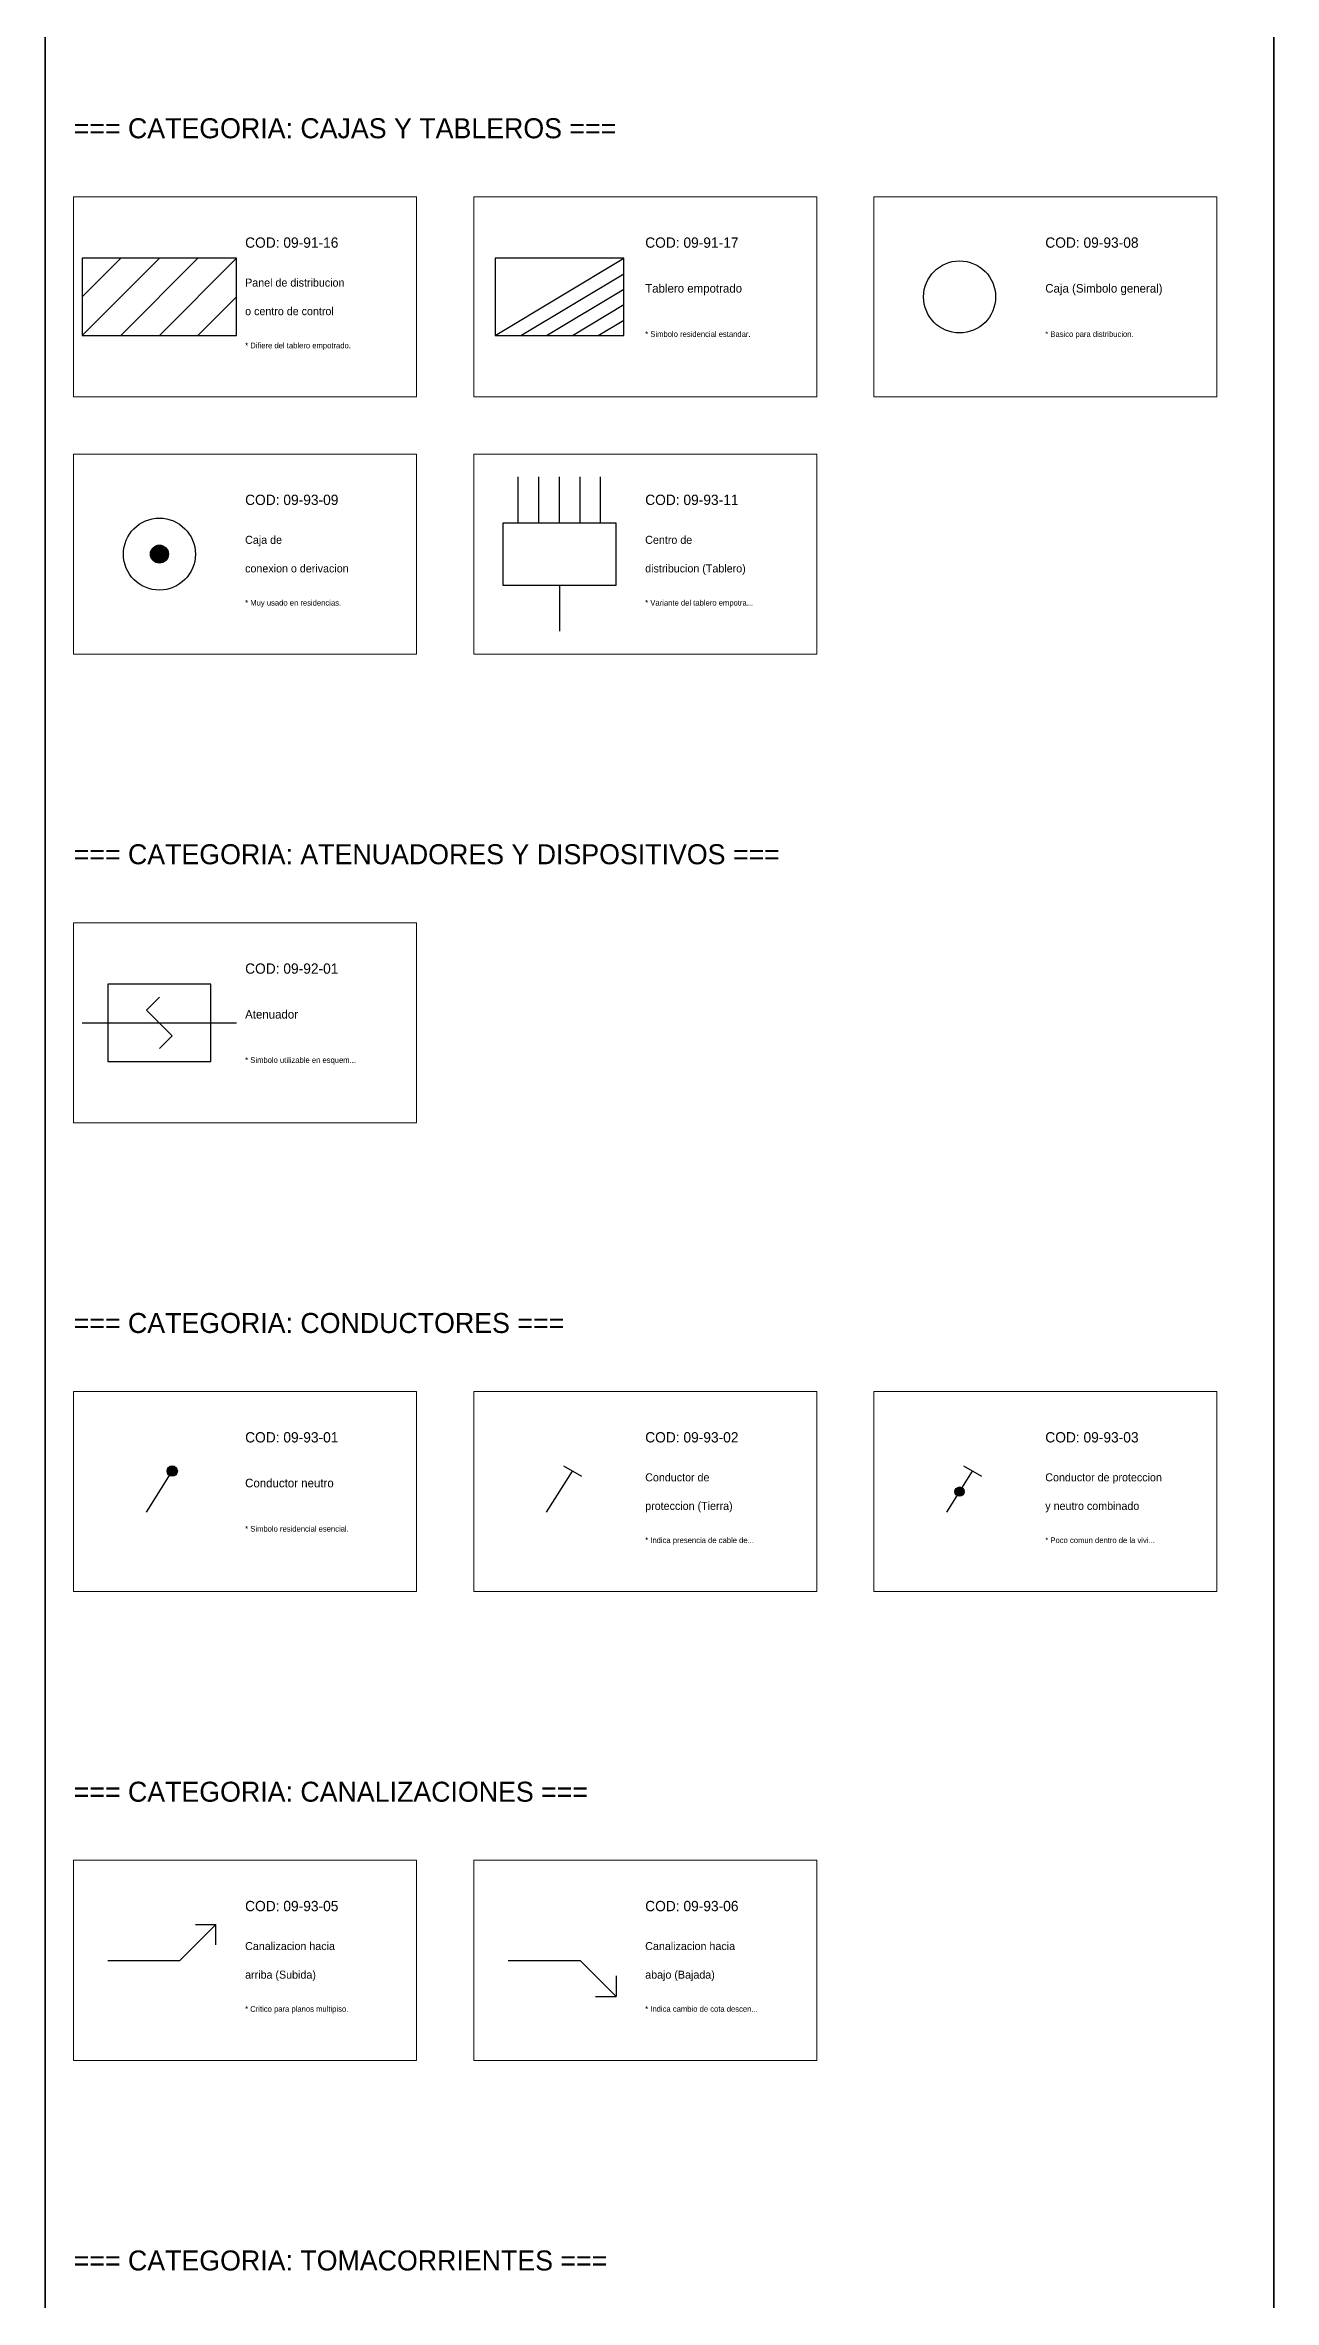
# Model space of a CAD drawing. Header units: metres. Extents: x -5 to 245, y -1607 to 10.
# Drawn here: x -5 to 210, y -778.9 to -384.4 of the extents above; entities that cross this region are included whole.
import ezdxf
from ezdxf.enums import TextEntityAlignment as Align

# ---------------------------------------------------------------- set-up
doc = ezdxf.new("R2010")
doc.units = ezdxf.units.M
for name, color, linetype, lineweight in [('CELDAS_GUIA', 8, 'Continuous', 9), ('MARCOS', 7, 'Continuous', 35), ('OBSERVACIONES', 9, 'Continuous', 9), ('SIMBOLOS_DGE', 2, 'Continuous', 25), ('TEXTOS_CODIGOS', 1, 'Continuous', 18), ('TEXTOS_NOMBRES', 7, 'Continuous', 13), ('TITULOS', 4, 'Continuous', 30)]:
    doc.layers.add(name, color=color, linetype=linetype, lineweight=lineweight)

# ---------------------------------------------------------------- blocks, each defined once
blk = doc.blocks.new('DGE_09_91_16_PANEL_DISTRIBUCION')
at = {"layer": 'SIMBOLOS_DGE'}
for p, q in [((-0.3, -0.15), (0, 0.15)), ((-0.3, 0), (-0.15, 0.15)), ((-0.15, -0.15), (0.15, 0.15)), ((0, -0.15), (0.3, 0.15)), ((0.15, -0.15), (0.3, 0))]:
    blk.add_line(p, q, dxfattribs=at)
blk.add_lwpolyline([(-0.3, -0.15), (0.3, -0.15), (0.3, 0.15), (-0.3, 0.15), (-0.3, -0.15)], dxfattribs=at)
blk = doc.blocks.new('DGE_09_91_17_TABLERO_EMPOTRADO')
at = {"layer": 'SIMBOLOS_DGE'}
for p, q in [((-0.25, -0.15), (0.25, 0.15)), ((-0.15, -0.15), (0.25, 0.09)), ((0.25, -0.15), (0.25, 0.15)), ((-0.05, -0.15), (0.25, 0.03)), ((0.05, -0.15), (0.25, -0.03)), ((-0.25, -0.15), (0.25, -0.15)), ((0.15, -0.15), (0.25, -0.09))]:
    blk.add_line(p, q, dxfattribs=at)
blk.add_lwpolyline([(-0.25, -0.15), (0.25, -0.15), (0.25, 0.15), (-0.25, 0.15), (-0.25, -0.15)], dxfattribs=at)
blk = doc.blocks.new('DGE_09_93_08_CAJA_PASO')
at = {"layer": 'SIMBOLOS_DGE'}
blk.add_circle((0, 0), 0.14, dxfattribs=at)
blk = doc.blocks.new('DGE_09_93_09_CAJA_DERIVACION')
at = {"layer": 'SIMBOLOS_DGE'}
h = blk.add_hatch(color=7, dxfattribs=at)
h.dxf.hatch_style = 1
edge = h.paths.add_edge_path()
edge.add_arc((0, 0), 0.035, 0, 360)
for radius in [0.14, 0.035]:
    blk.add_circle((0, 0), radius, dxfattribs=at)
blk = doc.blocks.new('DGE_09_93_11_CENTRO_DISTRIBUCION')
at = {"layer": 'SIMBOLOS_DGE'}
for p, q in [((-0.16, 0.12), (-0.16, 0.3)), ((-0.08, 0.12), (-0.08, 0.3)), ((0, 0.12), (0, 0.3)), ((0.08, 0.12), (0.08, 0.3)), ((0.16, 0.12), (0.16, 0.3)), ((0, -0.12), (0, -0.3))]:
    blk.add_line(p, q, dxfattribs=at)
blk.add_lwpolyline([(-0.22, -0.12), (0.22, -0.12), (0.22, 0.12), (-0.22, 0.12), (-0.22, -0.12)], dxfattribs=at)
blk = doc.blocks.new('DGE_09_92_01_ATENUADOR')
at = {"layer": 'SIMBOLOS_DGE'}
for p, q in [((0, 0.1), (-0.05, 0.05)), ((-0.3, 0), (0.3, 0)), ((-0.05, 0.05), (0.05, -0.05)), ((0.05, -0.05), (0, -0.1))]:
    blk.add_line(p, q, dxfattribs=at)
blk.add_lwpolyline([(-0.2, -0.15), (0.2, -0.15), (0.2, 0.15), (-0.2, 0.15), (-0.2, -0.15)], dxfattribs=at)
blk = doc.blocks.new('DGE_09_93_01_NEUTRO')
at = {"layer": 'SIMBOLOS_DGE'}
h = blk.add_hatch(color=7, dxfattribs=at)
h.dxf.hatch_style = 1
edge = h.paths.add_edge_path()
edge.add_arc((0.05, 0.08), 0.02, 0, 360)
blk.add_line((-0.05, -0.08), (0.05, 0.08), dxfattribs=at)
blk.add_circle((0.05, 0.08), 0.02, dxfattribs=at)
blk = doc.blocks.new('DGE_09_93_02_TIERRA_CONDUCTOR')
at = {"layer": 'SIMBOLOS_DGE'}
for p, q in [((0.015, 0.1), (0.085, 0.06)), ((-0.05, -0.08), (0.05, 0.08))]:
    blk.add_line(p, q, dxfattribs=at)
blk = doc.blocks.new('DGE_09_93_03_CONDUCTOR_COMBINADO')
at = {"layer": 'SIMBOLOS_DGE'}
h = blk.add_hatch(color=7, dxfattribs=at)
h.dxf.hatch_style = 1
edge = h.paths.add_edge_path()
edge.add_arc((0, 0), 0.018, 0, 360)
for p, q in [((0.015, 0.1), (0.085, 0.06)), ((-0.05, -0.08), (0.05, 0.08))]:
    blk.add_line(p, q, dxfattribs=at)
blk.add_circle((0, 0), 0.018, dxfattribs=at)
blk = doc.blocks.new('DGE_09_93_05_CANALIZACION_SUBE')
at = {"layer": 'SIMBOLOS_DGE'}
for p, q in [((0.08, 0), (0.22, 0.14)), ((0.14, 0.14), (0.22, 0.14)), ((0.22, 0.06), (0.22, 0.14)), ((-0.2, 0), (0.08, 0))]:
    blk.add_line(p, q, dxfattribs=at)
blk = doc.blocks.new('DGE_09_93_06_CANALIZACION_BAJA')
at = {"layer": 'SIMBOLOS_DGE'}
for p, q in [((-0.2, 0), (0.08, 0)), ((0.08, 0), (0.22, -0.14)), ((0.22, -0.06), (0.22, -0.14)), ((0.14, -0.14), (0.22, -0.14))]:
    blk.add_line(p, q, dxfattribs=at)

msp = doc.modelspace()

# ---------------------------------------------------------------- linework, layer by layer
at = {"layer": 'CELDAS_GUIA'}
for points in [[(0, -411), (60, -411), (60, -446), (0, -446), (0, -411)], [(70, -411), (130, -411), (130, -446), (70, -446), (70, -411)], [(140, -411), (200, -411), (200, -446), (140, -446), (140, -411)], [(0, -456), (60, -456), (60, -491), (0, -491), (0, -456)], [(70, -456), (130, -456), (130, -491), (70, -491), (70, -456)], [(0, -538), (60, -538), (60, -573), (0, -573), (0, -538)], [(0, -620), (60, -620), (60, -655), (0, -655), (0, -620)], [(70, -620), (130, -620), (130, -655), (70, -655), (70, -620)], [(140, -620), (200, -620), (200, -655), (140, -655), (140, -620)], [(0, -702), (60, -702), (60, -737), (0, -737), (0, -702)], [(70, -702), (130, -702), (130, -737), (70, -737), (70, -702)]]:
    msp.add_lwpolyline(points, dxfattribs=at)
at = {"layer": 'MARCOS'}
msp.add_lwpolyline([(-5, 10), (210, 10), (210, -1607), (-5, -1607), (-5, 10)], dxfattribs=at)

# ---------------------------------------------------------------- block references
at = {"layer": 'SIMBOLOS_DGE', "xscale": 45, "yscale": 45, "zscale": 45}
for name, p in [('DGE_09_91_16_PANEL_DISTRIBUCION', (15, -428.5)), ('DGE_09_91_17_TABLERO_EMPOTRADO', (85, -428.5)), ('DGE_09_93_08_CAJA_PASO', (155, -428.5)), ('DGE_09_93_11_CENTRO_DISTRIBUCION', (85, -473.5)), ('DGE_09_93_09_CAJA_DERIVACION', (15, -473.5)), ('DGE_09_92_01_ATENUADOR', (15, -555.5)), ('DGE_09_93_01_NEUTRO', (15, -637.5)), ('DGE_09_93_02_TIERRA_CONDUCTOR', (85, -637.5)), ('DGE_09_93_03_CONDUCTOR_COMBINADO', (155, -637.5)), ('DGE_09_93_05_CANALIZACION_SUBE', (15, -719.5)), ('DGE_09_93_06_CANALIZACION_BAJA', (85, -719.5))]:
    msp.add_blockref(name, p, dxfattribs=at)

# ---------------------------------------------------------------- texts
at = {"layer": 'OBSERVACIONES'}
for s, p in [('* Difiere del tablero empotrado.', (30, -437)), ('* Simbolo residencial estandar.', (100, -435)), ('* Basico para distribucion.', (170, -435)), ('* Muy usado en residencias.', (30, -482)), ('* Variante del tablero empotra...', (100, -482)), ('* Simbolo utilizable en esquem...', (30, -562)), ('* Simbolo residencial esencial.', (30, -644)), ('* Indica presencia de cable de...', (100, -646)), ('* Poco comun dentro de la vivi...', (170, -646)), ('* Critico para planos multipiso.', (30, -728)), ('* Indica cambio de cota descen...', (100, -728))]:
    msp.add_text(s, height=1, dxfattribs=at).set_placement(p, align=Align.MIDDLE_LEFT)
at = {"layer": 'TEXTOS_CODIGOS'}
for s, p in [('COD: 09-91-16', (30, -419)), ('COD: 09-91-17', (100, -419)), ('COD: 09-93-08', (170, -419)), ('COD: 09-93-09', (30, -464)), ('COD: 09-93-11', (100, -464)), ('COD: 09-92-01', (30, -546)), ('COD: 09-93-01', (30, -628)), ('COD: 09-93-02', (100, -628)), ('COD: 09-93-03', (170, -628)), ('COD: 09-93-05', (30, -710)), ('COD: 09-93-06', (100, -710))]:
    msp.add_text(s, height=1.8, dxfattribs=at).set_placement(p, align=Align.MIDDLE_LEFT)
at = {"layer": 'TEXTOS_NOMBRES'}
for s, height, p in [('Panel de distribucion', 1.4, (30, -426)), ('Tablero empotrado', 1.5, (100, -427)), ('Caja (Simbolo general)', 1.5, (170, -427)), ('o centro de control', 1.4, (30, -431)), ('Caja de', 1.4, (30, -471)), ('Centro de', 1.4, (100, -471)), ('conexion o derivacion', 1.4, (30, -476)), ('distribucion (Tablero)', 1.4, (100, -476)), ('Atenuador', 1.5, (30, -554)), ('Conductor de', 1.4, (100, -635)), ('Conductor de proteccion', 1.4, (170, -635)), ('Conductor neutro', 1.5, (30, -636)), ('proteccion (Tierra)', 1.4, (100, -640)), ('y neutro combinado', 1.4, (170, -640)), ('Canalizacion hacia', 1.4, (30, -717)), ('Canalizacion hacia', 1.4, (100, -717)), ('arriba (Subida)', 1.4, (30, -722)), ('abajo (Bajada)', 1.4, (100, -722))]:
    msp.add_text(s, height=height, dxfattribs=at).set_placement(p, align=Align.MIDDLE_LEFT)
at = {"layer": 'TITULOS'}
for s, p in [('=== CATEGORIA: CAJAS Y TABLEROS ===', (0, -399)), ('=== CATEGORIA: ATENUADORES Y DISPOSITIVOS ===', (0, -526)), ('=== CATEGORIA: CONDUCTORES ===', (0, -608)), ('=== CATEGORIA: CANALIZACIONES ===', (0, -690)), ('=== CATEGORIA: TOMACORRIENTES ===', (0, -772))]:
    msp.add_text(s, height=3.5, dxfattribs=at).set_placement(p, align=Align.MIDDLE_LEFT)

doc.saveas('drawing.dxf')
